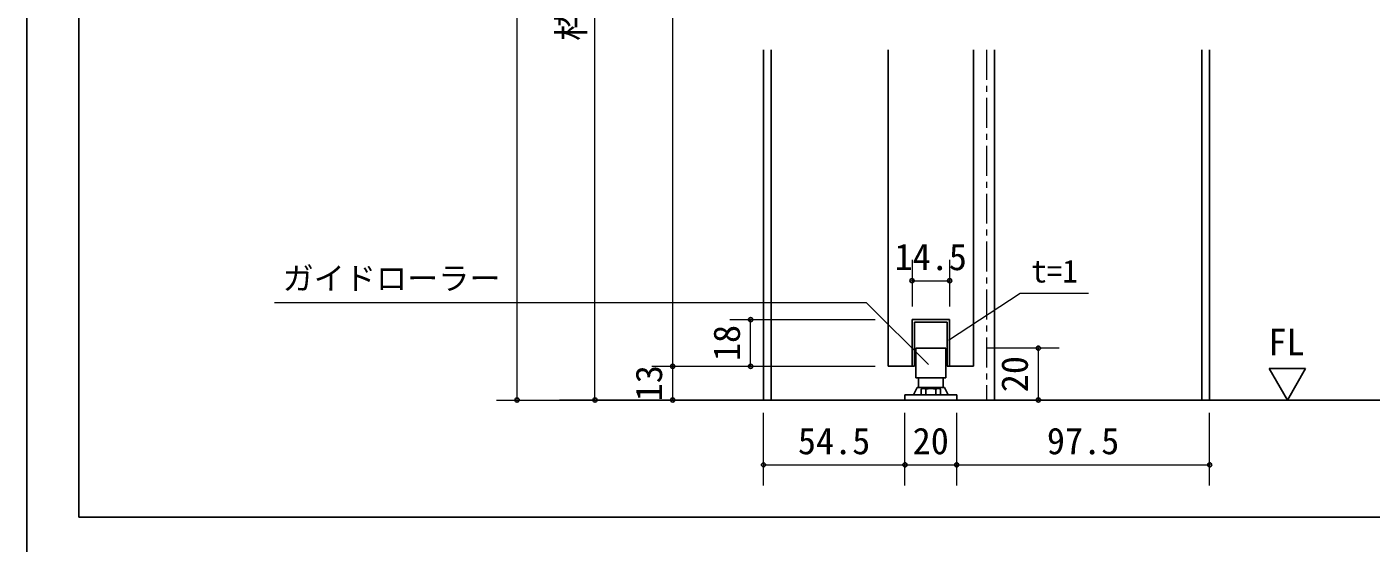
# Model space of a CAD drawing. Units: millimetres, scale not verified. Extents: x -800 to 800, y -560 to 560.
# Drawn here: x -800 to -282, y -34 to 165 of the extents above; entities that cross this region are included whole.
import ezdxf
from ezdxf.enums import TextEntityAlignment as Align

# ---------------------------------------------------------------- set-up
doc = ezdxf.new("R2010")
doc.units = ezdxf.units.MM
doc.header["$LTSCALE"] = 4
doc.header["$PDMODE"] = 32
doc.header["$PDSIZE"] = 1.6
doc.linetypes.add('USER11', pattern=[4.619272, 2.886781, -0.577497, 0.577497, -0.577497])
doc.layers.add('0-0', color=7, linetype='Continuous', lineweight=25)
doc.layers.add('2-0', color=7, linetype='Continuous', lineweight=25)
doc.styles.add('ＭＳ ゴシック', font='')
doc.styles.get('ＭＳ ゴシック').set_extended_font_data('MS Gothic')

msp = doc.modelspace()

# ---------------------------------------------------------------- linework, layer by layer
at = {"layer": '0-0'}
for p, q in [((-800, 560), (-800, -560)), ((-780, 540), (-780, -24)), ((-780, -24), (152, -24))]:
    msp.add_line(p, q, dxfattribs=at)
at = {"layer": '2-0', "color": 4, "lineweight": 9}
for p, q in [((-610.998, 21.197), (-610.998, 424.853)), ((-580.998, 21.197), (-580.998, 388.853)), ((-550.998, 34.194), (-550.998, 380.855)), ((-458.748, 75.195), (-458.748, 57.195)), ((-444.249, 75.195), (-444.249, 57.195)), ((-458.748, 67.195), (-444.249, 67.195)), ((-417.06, 62.219), (-444.708, 44.123)), ((-390.641, 62.219), (-417.06, 62.219)), ((-704.556, 58.864), (-476.463, 58.864)), ((-476.463, 58.864), (-452.444, 34.847)), ((-528.998, 52.195), (-472.998, 52.195)), ((-520.998, 34.194), (-520.998, 52.195)), ((-401.998, 41.194), (-429.998, 41.194)), ((-409.998, 21.197), (-409.998, 41.194)), ((-558.998, 34.194), (-520.998, 34.194)), ((-558.998, 34.194), (-520.998, 34.194)), ((-550.998, 21.197), (-550.998, 34.194)), ((-528.998, 34.194), (-472.998, 34.194)), ((-618.998, 21.197), (-580.998, 21.197)), ((-588.998, 21.197), (-550.998, 21.197)), ((-558.998, 21.197), (-520.998, 21.197)), ((-401.998, 21.197), (-429.998, 21.197)), ((-515.998, -11.803), (-515.998, 16.197)), ((-461.498, -11.803), (-461.498, 16.197)), ((-441.497, -11.803), (-441.497, 16.197)), ((-344, -11.803), (-344, 16.197)), ((-515.998, -3.803), (-461.498, -3.803)), ((-461.498, -3.803), (-441.497, -3.803)), ((-441.497, -3.803), (-344, -3.803))]:
    msp.add_line(p, q, dxfattribs=at)
at = {"layer": '2-0'}
for p, q in [((-515.998, 21.197), (-515.998, 156.197)), ((-512.997, 21.197), (-512.997, 156.197)), ((-467.998, 34.194), (-467.998, 156.197)), ((-434.998, 156.197), (-434.998, 34.193)), ((-426.998, 156.197), (-426.998, 21.197)), ((-346.998, 21.197), (-346.998, 156.197)), ((-344, 21.197), (-344, 156.197)), ((-444.249, 52.195), (-458.748, 52.195)), ((-458.748, 52.195), (-458.748, 34.195)), ((-444.249, 52.195), (-444.249, 34.195)), ((-445.249, 51.195), (-457.75, 51.195)), ((-457.749, 51.195), (-457.749, 34.194)), ((-445.249, 51.195), (-445.249, 34.194)), ((-457.249, 29.695), (-457.249, 41.195)), ((-457.249, 41.194), (-445.749, 41.194)), ((-445.749, 41.194), (-445.749, 29.694)), ((-467.998, 34.194), (-458.748, 34.194)), ((-458.748, 34.194), (-457.749, 34.194)), ((-445.249, 34.194), (-444.247, 34.194)), ((-434.998, 34.194), (-444.249, 34.194)), ((-321.002, 33.319), (-314, 21.197)), ((-321.002, 33.319), (-307.005, 33.319)), ((-307.005, 33.319), (-314, 21.197)), ((-456.749, 25.998), (-458.17, 23.233)), ((-445.749, 29.695), (-457.249, 29.695)), ((-456.749, 25.998), (-446.248, 25.998)), ((-456.248, 29.695), (-456.248, 26)), ((-446.749, 29.695), (-446.749, 26)), ((-446.249, 25.998), (-444.806, 23.194)), ((-594.624, 21.197), (-116.768, 21.197)), ((-441.499, 23.195), (-461.499, 23.195)), ((-461.498, 23.195), (-461.498, 21.197)), ((-461.498, 21.197), (-441.497, 21.197)), ((-454.649, 25.694), (-455.252, 25.348)), ((-455.251, 25.347), (-455.251, 23.196)), ((-448.349, 25.694), (-454.65, 25.694)), ((-453.375, 25.347), (-453.501, 25.418)), ((-453.375, 23.195), (-453.375, 25.346)), ((-449.621, 25.347), (-449.495, 25.418)), ((-449.621, 23.195), (-449.621, 25.346)), ((-448.349, 25.694), (-447.744, 25.348)), ((-447.745, 23.195), (-447.745, 25.346)), ((-441.499, 21.197), (-441.499, 23.195)), ((-398.551, 21.197), (-420.997, 21.197))]:
    msp.add_line(p, q, dxfattribs=at)
at = {"layer": '2-0', "color": 4, "linetype": 'USER11', "lineweight": 9}
msp.add_line((-429.998, 156.197), (-429.998, 21.197), dxfattribs=at)
at = {"layer": '2-0'}
for centre, radius, start, end in [((-454.316, 24.023), 1.613, 114.55198, 120.13029), ((-454.316, 24.025), 1.612, 109.02344, 114.55039), ((-454.315, 24.022), 1.615, 103.54507, 109.02267), ((-454.314, 24.018), 1.619, 98.10811, 103.54497), ((-454.314, 24.014), 1.623, 92.69885, 98.10848), ((-454.314, 24.012), 1.625, 87.30055, 92.69945), ((-454.314, 24.012), 1.625, 81.89542, 87.30115), ((-454.313, 24.015), 1.623, 76.46664, 81.89581), ((-454.313, 24.017), 1.62, 71.00029, 76.46658), ((-454.312, 24.018), 1.619, 65.48723, 70.99958), ((-454.313, 24.016), 1.621, 59.92484, 65.48571), ((-451.495, 19.416), 6.221, 104.36922, 107.58114), ((-451.497, 19.422), 6.215, 101.16589, 104.36907), ((-451.498, 19.426), 6.212, 97.96997, 101.16579), ((-451.498, 19.427), 6.21, 94.77966, 97.96992), ((-451.498, 19.428), 6.21, 91.59283, 94.77963), ((-451.498, 19.428), 6.21, 88.40719, 91.59281), ((-451.498, 19.428), 6.21, 85.22037, 88.40717), ((-451.498, 19.427), 6.21, 82.03008, 85.22034), ((-451.498, 19.426), 6.212, 78.83421, 82.03003), ((-451.499, 19.422), 6.215, 75.63093, 78.83411), ((-451.5, 19.416), 6.221, 72.41886, 75.63078), ((-448.68, 24.013), 1.625, 114.53, 120.0763), ((-448.683, 24.018), 1.619, 109.02076, 114.52824), ((-448.683, 24.02), 1.617, 103.55115, 109.01974), ((-448.683, 24.019), 1.619, 98.11508, 103.55074), ((-448.683, 24.017), 1.62, 92.70184, 98.11509), ((-448.683, 24.015), 1.622, 87.29792, 92.70208), ((-448.683, 24.015), 1.622, 81.88882, 87.29817), ((-448.683, 24.015), 1.622, 76.46089, 81.88885), ((-448.683, 24.015), 1.622, 71.00321, 76.46051), ((-448.684, 24.012), 1.625, 65.50931, 71.00225), ((-448.687, 24.005), 1.633, 59.97865, 65.50763)]:
    msp.add_arc(centre, radius, start, end, dxfattribs=at)
at = {"layer": '2-0', "color": 4}
for p in [(-458.748, 67.195), (-444.249, 67.195), (-520.998, 52.195), (-409.998, 41.194), (-550.998, 34.194), (-520.998, 34.194), (-610.998, 21.197), (-580.998, 21.197), (-550.998, 21.197), (-409.998, 21.197), (-515.998, -3.803), (-461.498, -3.803), (-441.497, -3.803), (-344, -3.803)]:
    msp.add_point(p, dxfattribs=at)

# ---------------------------------------------------------------- texts
at = {"layer": '2-0', "style": 'ＭＳ ゴシック'}
for s, p in [('枠内 IH:2,002', (-581.998, 159.69)), ('18', (-521.998, 36.194)), ('20', (-410.998, 24.195)), ('13', (-551.998, 20.695))]:
    msp.add_text(s, height=10.26, rotation=90, dxfattribs=at).set_placement(p, align=Align.BOTTOM_LEFT)
for s, height, p in [('14.5', 10.26, (-465.498, 68.195)), ('ガイドローラー', 8.798, (-701.407, 61.081)), ('t=1', 8.798, (-412.775, 63.87)), ('FL', 10.26, (-321.34, 35.35)), ('20', 10.26, (-458.498, -2.803)), ('97.5', 10.26, (-406.749, -2.803)), ('54.5', 10.26, (-502.748, -2.803))]:
    msp.add_text(s, height=height, dxfattribs=at).set_placement(p, align=Align.BOTTOM_LEFT)

doc.saveas('drawing.dxf')
